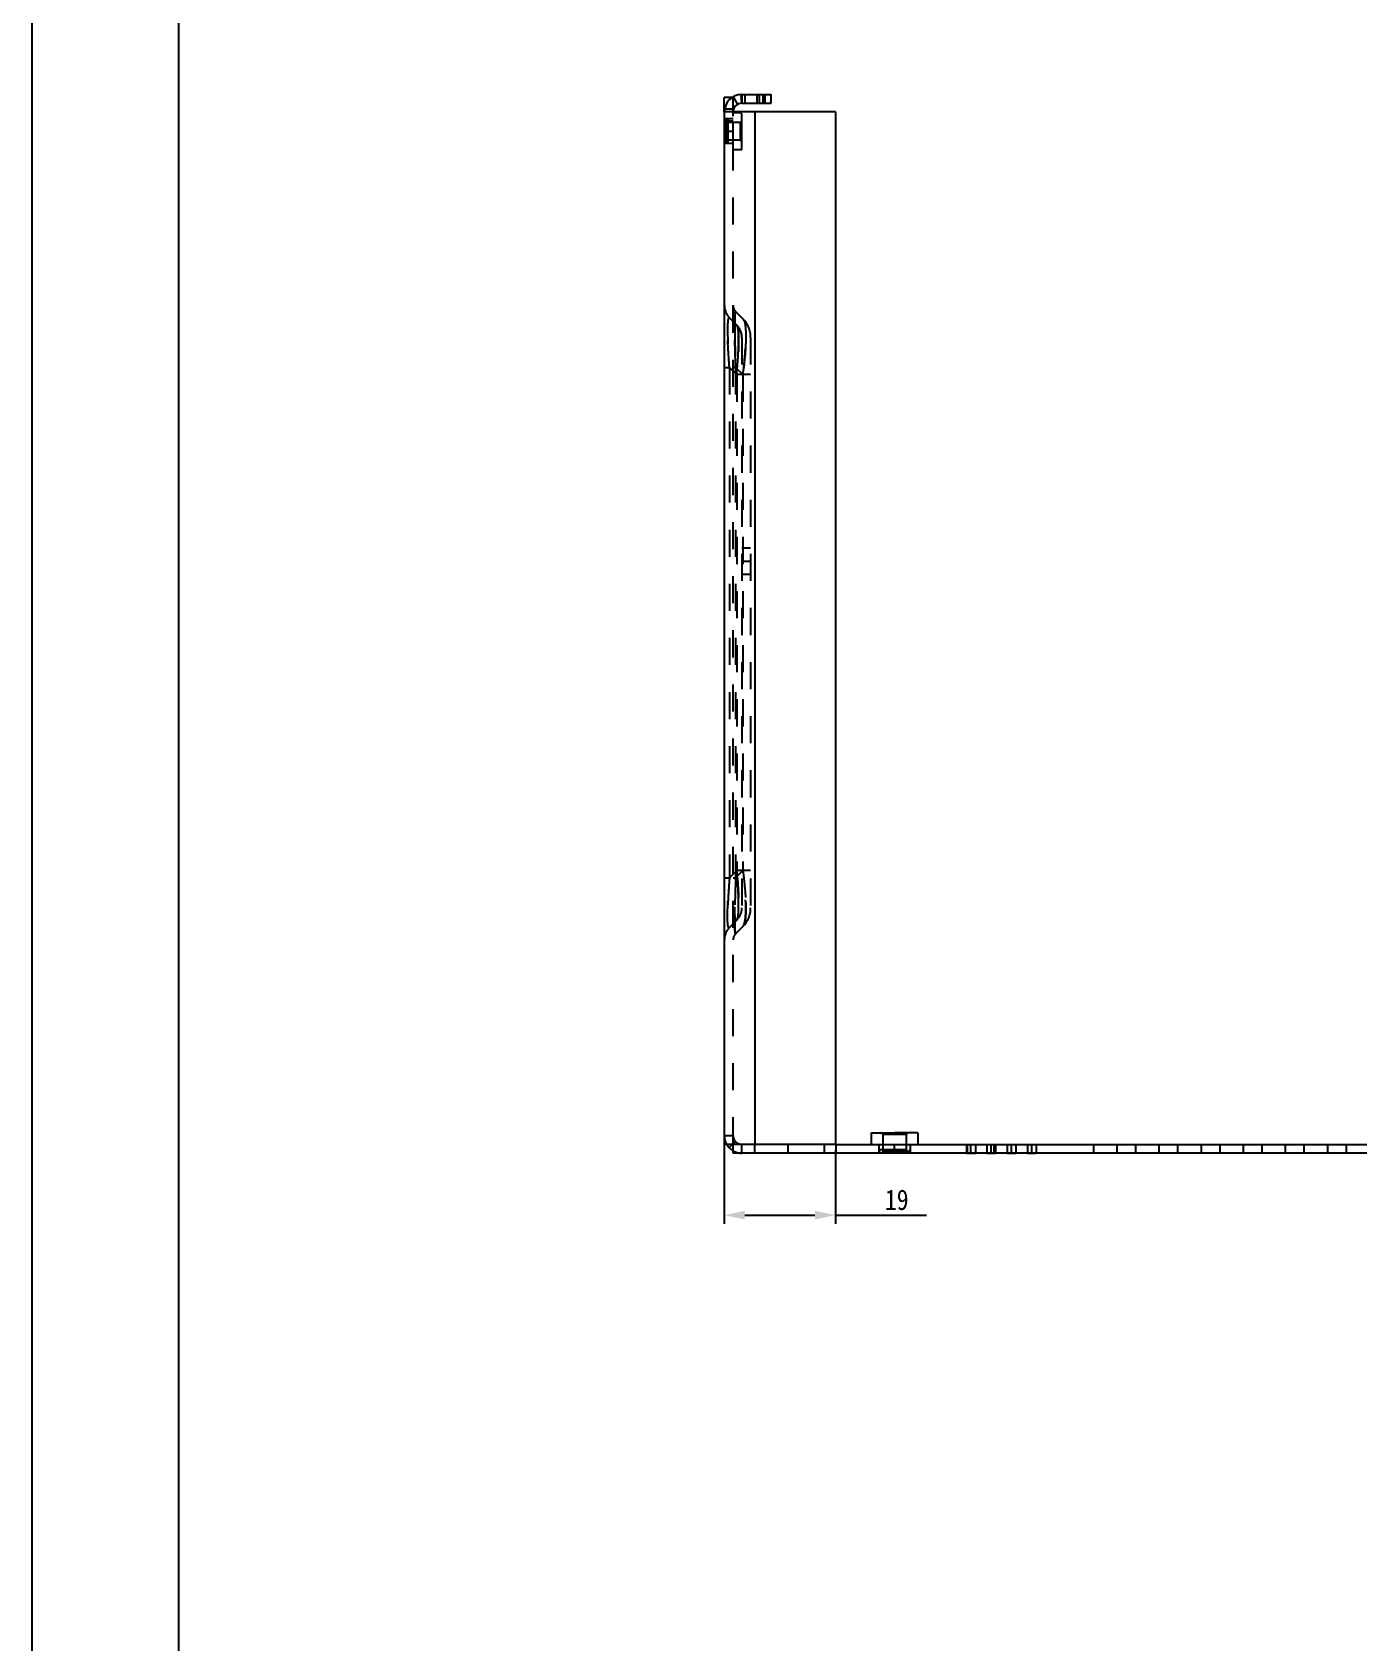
# Model space of a CAD drawing. Header units: millimetres. Extents: x -177 to 18421, y -5017 to 3255.
# Drawn here: x 13724.8 to 13951.5, y 1434.6 to 1709.8 of the extents above; entities that cross this region are included whole.
import ezdxf

# ---------------------------------------------------------------- set-up
doc = ezdxf.new("R2010")
doc.units = ezdxf.units.MM
doc.header["$LTSCALE"] = 46.255
doc.header["$PDMODE"] = 3
doc.header["$PDSIZE"] = 8
doc.linetypes.add('HIDDEN', pattern=[0.2, 0.1, -0.1])
doc.layers.get('0').update_dxf_attribs({"linetype": 'CONTINUOUS'})
doc.layers.get('Defpoints').update_dxf_attribs({"linetype": 'CONTINUOUS'})
for name, color, linetype in [('02___PRT_ALL_AXES', 7, 'CONTINUOUS'), ('03___PRT_ALL_CURVES', 7, 'CONTINUOUS'), ('DEFAULT_2', 8, 'HIDDEN')]:
    doc.layers.add(name, color=color, linetype=linetype)
doc.styles.get("Standard").update_dxf_attribs({"font": 'txt', "width": 0.85})
doc.dimstyles.new('DIMSTYLE_1', dxfattribs={"dimtxt": 3.5, "dimasz": 3.5, "dimexe": 1.5, "dimexo": 1, "dimgap": 0.875, "dimtad": 1, "dimdsep": 46, "dimtxsty": 'Standard', "dimblk": '_FILLED', "dimcen": 0.09, "dimadec": 0, "dimazin": 0, "dimtp": 0.01, "dimtm": 0.01, "dimtfac": 1, "dimtofl": 0, "dimtmove": 0, "dimatfit": 3, "dimldrblk": '_FILLED', "dimfxl": 0, "dimtolj": 1, "dimarcsym": 0})

# ---------------------------------------------------------------- blocks, each defined once
blk = doc.blocks.new('_FILLED')
at = {"color": 0, "linetype": 'ByBlock'}
blk.add_solid([(0, 0), (-1, 0.214), (-1, -0.214)], dxfattribs=at)
blk = doc.blocks.new('*D190')
at = {"color": 0, "linetype": 'Continuous', "lineweight": -2, "transparency": 16777216}
for p, q in [((13843.16, 1520.18), (13843.16, 1506.08)), ((13862.16, 1518.68), (13862.16, 1506.08)), ((13846.66, 1507.58), (13858.66, 1507.58)), ((13862.16, 1507.58), (13877.73, 1507.58))]:
    blk.add_line(p, q, dxfattribs=at)
at = {"layer": 'Defpoints', "color": 0, "linetype": 'Continuous', "transparency": 16777216}
for p in [(13843.16, 1521.18), (13862.16, 1519.68), (13862.16, 1507.58)]:
    blk.add_point(p, dxfattribs=at)
at = {"color": 0, "linetype": 'Continuous', "lineweight": -2, "transparency": 16777216, "xscale": 3.5, "yscale": 3.5, "zscale": 3.5, "rotation": 180}
blk.add_blockref('_FILLED', (13843.16, 1507.58), dxfattribs=at)
at = {"color": 0, "linetype": 'Continuous', "lineweight": -2, "transparency": 16777216, "xscale": 3.5, "yscale": 3.5, "zscale": 3.5}
blk.add_blockref('_FILLED', (13862.16, 1507.58), dxfattribs=at)
at = {"color": 0, "linetype": 'Continuous', "transparency": 16777216, "insert": (13870.62, 1511.96), "char_height": 3.5, "width": 8.5, "attachment_point": 1}
blk.add_mtext('\\A1;19', dxfattribs=at)

msp = doc.modelspace()

# ---------------------------------------------------------------- linework, layer by layer
at = {"color": 7, "linetype": 'Continuous'}
for p, q in [((13724.839, 1159.458), (13724.839, 2259.458)), ((13844.545, 1698.677), (13843.162, 1698.677)), ((13844.662, 1698.775), (13845.412, 1697.476)), ((13846.001, 1699.172), (13846.082, 1697.675)), ((13846.162, 1699.177), (13846.162, 1697.677)), ((13849.162, 1697.677), (13849.162, 1699.177)), ((13851.162, 1697.677), (13851.162, 1699.177)), ((13846.162, 1697.677), (13851.162, 1697.677)), ((13843.983, 1519.115), (13844.622, 1519.719)), ((13844.662, 1518.177), (13844.662, 1519.677)), ((13848.362, 1518.177), (13848.362, 1519.677)), ((13862.261, 1518.177), (13862.261, 1519.677)), ((13862.261, 1519.677), (14122.263, 1519.677)), ((13868.287, 1521.677), (13872.262, 1521.677)), ((13884.721, 1518.177), (13884.721, 1519.677)), ((13889.312, 1518.177), (13889.312, 1519.677))]:
    msp.add_line(p, q, dxfattribs=at)
at = {"color": 3, "linetype": 'Continuous'}
for p, q in [((13843.162, 1696.677), (13843.162, 1698.677)), ((13846.162, 1699.177), (13851.162, 1699.177)), ((13843.162, 1696.177), (13843.162, 1519.677)), ((13862.161, 1696.177), (13843.162, 1696.177)), ((13848.362, 1696.177), (13848.362, 1519.677)), ((13862.161, 1696.177), (13862.161, 1519.677)), ((13862.161, 1519.677), (13843.162, 1519.677)), ((14139.862, 1518.177), (13844.662, 1518.177))]:
    msp.add_line(p, q, dxfattribs=at)
at = {"color": 7, "linetype": 'Continuous'}
msp.add_lwpolyline([(13749.839, 1184.458), (15249.839, 1184.458), (15249.839, 2234.458), (13749.839, 2234.458)], close=True, dxfattribs=at)
at = {"color": 3, "linetype": 'Continuous'}
for centre, start, end in [((13846.162, 1696.177), 90, 180), ((13846.162, 1521.177), 210.49527, 239.49228)]:
    msp.add_arc(centre, 3, start, end, dxfattribs=at)
at = {"color": 7, "linetype": 'Continuous'}
msp.add_arc((13846.162, 1696.177), 1.5, 90, 180, dxfattribs=at)
at = {"layer": '02___PRT_ALL_AXES', "color": 8, "linetype": 'HIDDEN'}
for p, q in [((13844.662, 1689.702), (13844.662, 1696.052)), ((13846.162, 1696.052), (13844.662, 1696.052)), ((13843.162, 1694.977), (13843.162, 1690.777)), ((13844.662, 1694.977), (13843.162, 1694.977)), ((13843.162, 1692.877), (13844.662, 1692.877)), ((13843.292, 1690.767), (13843.292, 1694.987)), ((13843.422, 1694.987), (13843.292, 1694.987)), ((13845.862, 1694.377), (13843.292, 1694.377)), ((13843.422, 1694.987), (13843.422, 1690.767)), ((13843.812, 1694.787), (13843.422, 1694.987)), ((13843.812, 1690.767), (13843.812, 1694.987)), ((13844.662, 1694.987), (13843.812, 1694.987)), ((13846.162, 1689.702), (13846.162, 1692.877)), ((13844.662, 1690.777), (13843.162, 1690.777)), ((13845.862, 1691.377), (13843.292, 1691.377)), ((13843.422, 1690.767), (13843.292, 1690.767)), ((13843.812, 1690.967), (13843.422, 1690.767)), ((13844.662, 1690.767), (13843.812, 1690.767)), ((13846.162, 1689.702), (13844.662, 1689.702)), ((13868.287, 1519.677), (13876.237, 1519.677)), ((13869.572, 1519.677), (13869.572, 1518.827)), ((13870.262, 1521.377), (13870.262, 1518.307)), ((13874.262, 1521.377), (13874.262, 1518.307)), ((13874.952, 1519.677), (13874.952, 1518.827)), ((13884.584, 1519.677), (13884.584, 1518.177)), ((13884.584, 1519.677), (13886.084, 1519.677)), ((13885.334, 1518.177), (13885.334, 1519.677)), ((13886.084, 1519.677), (13886.084, 1518.177)), ((13888.048, 1519.677), (13888.048, 1518.177)), ((13888.048, 1519.677), (13889.548, 1519.677)), ((13888.798, 1518.177), (13888.798, 1519.677)), ((13889.548, 1519.677), (13889.548, 1518.177)), ((13891.512, 1519.677), (13891.512, 1518.177)), ((13891.512, 1519.677), (13893.012, 1519.677)), ((13892.262, 1518.177), (13892.262, 1519.677)), ((13893.012, 1519.677), (13893.012, 1518.177)), ((13894.976, 1519.677), (13894.976, 1518.177)), ((13894.976, 1519.677), (13896.476, 1519.677)), ((13895.726, 1518.177), (13895.726, 1519.677)), ((13896.476, 1519.677), (13896.476, 1518.177)), ((13869.572, 1518.827), (13874.952, 1518.827)), ((13869.772, 1518.827), (13869.572, 1518.437)), ((13869.572, 1518.437), (13869.572, 1518.307)), ((13874.952, 1518.437), (13869.572, 1518.437)), ((13869.572, 1518.307), (13874.952, 1518.307)), ((13874.752, 1518.827), (13874.952, 1518.437)), ((13874.952, 1518.437), (13874.952, 1518.307)), ((13884.584, 1518.177), (13886.084, 1518.177)), ((13888.048, 1518.177), (13889.548, 1518.177)), ((13891.512, 1518.177), (13893.012, 1518.177)), ((13894.976, 1518.177), (13896.476, 1518.177))]:
    msp.add_line(p, q, dxfattribs=at)
at = {"layer": '02___PRT_ALL_AXES', "color": 7, "linetype": 'Continuous'}
for p, q in [((13868.287, 1521.677), (13868.287, 1519.677)), ((13876.237, 1521.677), (13872.262, 1521.677)), ((13876.237, 1521.677), (13876.237, 1519.677))]:
    msp.add_line(p, q, dxfattribs=at)
at = {"layer": '03___PRT_ALL_CURVES', "color": 8, "linetype": 'HIDDEN'}
msp.add_line((13843.162, 1694.039), (13843.162, 1692.186), dxfattribs=at)
at = {"layer": 'DEFAULT_2', "color": 8, "linetype": 'HIDDEN'}
for p, q in [((13844.662, 1698.677), (13844.545, 1698.677)), ((13844.662, 1519.677), (13844.662, 1698.677)), ((13846.662, 1699.177), (13846.662, 1697.677)), ((13848.762, 1697.677), (13848.762, 1699.177)), ((13849.762, 1699.177), (13849.762, 1697.677)), ((13850.162, 1697.677), (13850.162, 1699.177)), ((13843.162, 1696.177), (13843.162, 1696.677)), ((13844.662, 1696.677), (13843.162, 1696.677)), ((13846.112, 1695.9), (13846.112, 1693.614)), ((13846.162, 1695.9), (13846.112, 1695.9)), ((13846.162, 1695.809), (13846.112, 1695.809)), ((13846.162, 1695.733), (13846.112, 1695.733)), ((13846.162, 1695.679), (13846.112, 1695.679)), ((13846.162, 1695.641), (13846.112, 1695.641)), ((13846.162, 1695.36), (13846.112, 1695.36)), ((13846.162, 1695.31), (13846.112, 1695.31)), ((13846.162, 1695.295), (13846.112, 1695.295)), ((13846.162, 1695.278), (13846.112, 1695.278)), ((13846.162, 1695.236), (13846.112, 1695.236)), ((13846.162, 1695.234), (13846.112, 1695.234)), ((13846.162, 1695.231), (13846.112, 1695.231)), ((13846.162, 1695.229), (13846.112, 1695.229)), ((13846.162, 1695.212), (13846.112, 1695.212)), ((13846.162, 1695.208), (13846.112, 1695.208)), ((13846.162, 1695.205), (13846.112, 1695.205)), ((13846.162, 1695.203), (13846.112, 1695.203)), ((13846.162, 1695.2), (13846.112, 1695.2)), ((13846.162, 1695.197), (13846.112, 1695.197)), ((13846.162, 1695.169), (13846.112, 1695.169)), ((13846.162, 1695.163), (13846.112, 1695.163)), ((13846.162, 1695.155), (13846.112, 1695.155)), ((13846.162, 1695.154), (13846.112, 1695.154)), ((13846.162, 1695.142), (13846.112, 1695.142)), ((13846.162, 1695.126), (13846.112, 1695.126)), ((13846.162, 1695.12), (13846.112, 1695.12)), ((13846.162, 1695.113), (13846.112, 1695.113)), ((13846.162, 1695.112), (13846.112, 1695.112)), ((13846.162, 1695.101), (13846.112, 1695.101)), ((13846.162, 1695.1), (13846.112, 1695.1)), ((13846.162, 1691.077), (13846.162, 1696.052)), ((13843.162, 1694.677), (13844.662, 1694.677)), ((13845.862, 1694.377), (13846.162, 1694.677)), ((13845.862, 1694.377), (13845.862, 1691.377)), ((13846.162, 1695.093), (13846.112, 1695.093)), ((13846.162, 1695.074), (13846.112, 1695.074)), ((13846.162, 1695.058), (13846.112, 1695.058)), ((13846.162, 1695.057), (13846.112, 1695.057)), ((13846.162, 1695.047), (13846.112, 1695.047)), ((13846.162, 1695.034), (13846.112, 1695.034)), ((13846.162, 1695.031), (13846.112, 1695.031)), ((13846.162, 1695.027), (13846.112, 1695.027)), ((13846.162, 1695.016), (13846.112, 1695.016)), ((13846.162, 1695.015), (13846.112, 1695.015)), ((13846.162, 1695.007), (13846.112, 1695.007)), ((13846.162, 1695.004), (13846.112, 1695.004)), ((13846.162, 1694.985), (13846.112, 1694.985)), ((13846.162, 1694.983), (13846.112, 1694.983)), ((13846.162, 1694.982), (13846.112, 1694.982)), ((13846.162, 1694.979), (13846.112, 1694.979)), ((13846.162, 1694.971), (13846.112, 1694.971)), ((13846.162, 1694.967), (13846.112, 1694.967)), ((13846.162, 1694.96), (13846.112, 1694.96)), ((13846.162, 1694.957), (13846.112, 1694.957)), ((13846.162, 1694.935), (13846.112, 1694.935)), ((13846.162, 1694.922), (13846.112, 1694.922)), ((13846.162, 1694.91), (13846.112, 1694.91)), ((13846.162, 1694.907), (13846.112, 1694.907)), ((13846.162, 1694.899), (13846.112, 1694.899)), ((13846.162, 1694.896), (13846.112, 1694.896)), ((13846.162, 1694.893), (13846.112, 1694.893)), ((13846.162, 1694.891), (13846.112, 1694.891)), ((13846.162, 1694.882), (13846.112, 1694.882)), ((13846.162, 1694.878), (13846.112, 1694.878)), ((13846.162, 1694.855), (13846.112, 1694.855)), ((13846.162, 1694.852), (13846.112, 1694.852)), ((13846.162, 1694.821), (13846.112, 1694.821)), ((13846.162, 1694.814), (13846.112, 1694.814)), ((13846.162, 1694.801), (13846.112, 1694.801)), ((13846.162, 1694.799), (13846.112, 1694.799)), ((13846.162, 1694.794), (13846.112, 1694.794)), ((13846.162, 1694.769), (13846.112, 1694.769)), ((13846.162, 1694.759), (13846.112, 1694.759)), ((13846.162, 1694.756), (13846.112, 1694.756)), ((13846.162, 1694.726), (13846.112, 1694.726)), ((13846.162, 1694.715), (13846.112, 1694.715)), ((13846.162, 1694.698), (13846.112, 1694.698)), ((13846.162, 1694.662), (13846.112, 1694.662)), ((13846.162, 1694.654), (13846.112, 1694.654)), ((13846.162, 1694.605), (13846.112, 1694.605)), ((13846.162, 1694.602), (13846.112, 1694.602)), ((13846.162, 1694.547), (13846.112, 1694.547)), ((13846.162, 1694.537), (13846.112, 1694.537)), ((13846.162, 1694.519), (13846.112, 1694.519)), ((13846.162, 1694.512), (13846.112, 1694.512)), ((13846.162, 1694.506), (13846.112, 1694.506)), ((13846.162, 1694.49), (13846.112, 1694.49)), ((13846.162, 1694.485), (13846.112, 1694.485)), ((13846.162, 1694.476), (13846.112, 1694.476)), ((13846.162, 1694.461), (13846.112, 1694.461)), ((13846.162, 1694.444), (13846.112, 1694.444)), ((13846.162, 1694.423), (13846.112, 1694.423)), ((13846.162, 1694.419), (13846.112, 1694.419)), ((13846.162, 1694.409), (13846.112, 1694.409)), ((13846.162, 1694.399), (13846.112, 1694.399)), ((13846.162, 1694.395), (13846.112, 1694.395)), ((13846.162, 1694.264), (13846.112, 1694.264)), ((13846.162, 1694.264), (13846.112, 1694.264)), ((13846.162, 1694.223), (13846.112, 1694.223)), ((13846.162, 1694.196), (13846.112, 1694.196)), ((13846.162, 1694.126), (13846.112, 1694.126)), ((13846.162, 1693.874), (13846.112, 1693.874)), ((13846.162, 1693.814), (13846.112, 1693.814)), ((13846.162, 1693.801), (13846.112, 1693.801)), ((13846.162, 1693.779), (13846.112, 1693.779)), ((13846.162, 1693.703), (13846.112, 1693.703)), ((13846.162, 1693.649), (13846.112, 1693.649)), ((13846.162, 1693.614), (13846.112, 1693.614)), ((13846.112, 1693.419), (13846.112, 1692.94)), ((13846.162, 1693.419), (13846.112, 1693.419)), ((13846.162, 1693.408), (13846.112, 1693.408)), ((13846.162, 1693.403), (13846.112, 1693.403)), ((13846.162, 1693.374), (13846.112, 1693.374)), ((13846.162, 1693.362), (13846.112, 1693.362)), ((13846.162, 1693.342), (13846.112, 1693.342)), ((13846.162, 1693.335), (13846.112, 1693.335)), ((13846.162, 1693.325), (13846.112, 1693.325)), ((13846.162, 1693.324), (13846.112, 1693.324)), ((13846.162, 1693.317), (13846.112, 1693.317)), ((13846.162, 1693.315), (13846.112, 1693.315)), ((13846.162, 1693.306), (13846.112, 1693.306)), ((13846.162, 1693.304), (13846.112, 1693.304)), ((13846.162, 1693.291), (13846.112, 1693.291)), ((13846.162, 1693.262), (13846.112, 1693.262)), ((13846.162, 1693.261), (13846.112, 1693.261)), ((13846.162, 1693.26), (13846.112, 1693.26)), ((13846.162, 1693.258), (13846.112, 1693.258)), ((13846.162, 1693.25), (13846.112, 1693.25)), ((13846.162, 1693.244), (13846.112, 1693.244)), ((13846.162, 1693.234), (13846.112, 1693.234)), ((13846.162, 1693.21), (13846.112, 1693.21)), ((13846.162, 1693.204), (13846.112, 1693.204)), ((13846.162, 1693.203), (13846.112, 1693.203)), ((13846.162, 1693.196), (13846.112, 1693.196)), ((13846.162, 1693.165), (13846.112, 1693.165)), ((13846.162, 1693.156), (13846.112, 1693.156)), ((13846.162, 1693.144), (13846.112, 1693.144)), ((13846.162, 1693.139), (13846.112, 1693.139)), ((13846.162, 1693.135), (13846.112, 1693.135)), ((13846.162, 1693.122), (13846.112, 1693.122)), ((13846.162, 1693.093), (13846.112, 1693.093)), ((13846.162, 1693.092), (13846.112, 1693.092)), ((13846.162, 1693.09), (13846.112, 1693.09)), ((13846.162, 1693.083), (13846.112, 1693.083)), ((13846.162, 1693.082), (13846.112, 1693.082)), ((13846.162, 1693.076), (13846.112, 1693.076)), ((13846.162, 1693.055), (13846.112, 1693.055)), ((13846.162, 1693.048), (13846.112, 1693.048)), ((13846.162, 1693.04), (13846.112, 1693.04)), ((13846.162, 1693.029), (13846.112, 1693.029)), ((13846.162, 1693.024), (13846.112, 1693.024)), ((13846.162, 1693.022), (13846.112, 1693.022)), ((13846.162, 1693.021), (13846.112, 1693.021)), ((13846.162, 1693.017), (13846.112, 1693.017)), ((13846.162, 1692.984), (13846.112, 1692.984)), ((13846.162, 1692.976), (13846.112, 1692.976)), ((13846.162, 1692.97), (13846.112, 1692.97)), ((13846.162, 1692.954), (13846.112, 1692.954)), ((13846.162, 1692.949), (13846.112, 1692.949)), ((13846.162, 1692.943), (13846.112, 1692.943)), ((13846.162, 1692.94), (13846.112, 1692.94)), ((13845.862, 1691.377), (13846.162, 1691.077)), ((13844.041, 1660.998), (13845.283, 1659.755)), ((13845.101, 1662.059), (13846.344, 1660.816)), ((13846.162, 1657.634), (13846.162, 1560.119)), ((13847.662, 1657.634), (13847.662, 1560.119)), ((13843.162, 1652.513), (13844.041, 1652.513)), ((13844.041, 1652.513), (13844.041, 1565.24)), ((13844.041, 1652.513), (13845.283, 1651.272)), ((13844.041, 1652.513), (13845.283, 1651.27)), ((13844.662, 1652.513), (13845.101, 1652.513)), ((13845.101, 1652.513), (13845.101, 1565.24)), ((13845.101, 1652.513), (13846.344, 1651.272)), ((13845.101, 1652.513), (13846.344, 1651.27)), ((13845.283, 1651.272), (13845.283, 1566.481)), ((13846.162, 1651.27), (13845.283, 1651.27)), ((13846.344, 1651.272), (13846.344, 1566.481)), ((13847.662, 1651.27), (13846.344, 1651.27)), ((13847.662, 1621.627), (13846.162, 1621.627)), ((13846.162, 1619.377), (13847.662, 1619.377)), ((13847.662, 1617.127), (13846.162, 1617.127)), ((13844.041, 1565.24), (13845.283, 1566.481)), ((13844.455, 1565.655), (13845.283, 1566.483)), ((13845.101, 1565.241), (13846.344, 1566.483)), ((13845.101, 1565.24), (13846.344, 1566.481)), ((13846.162, 1566.483), (13845.283, 1566.483)), ((13847.662, 1566.483), (13846.344, 1566.483)), ((13843.162, 1565.241), (13844.041, 1565.241)), ((13844.041, 1565.241), (13844.455, 1565.655)), ((13844.662, 1565.241), (13845.101, 1565.241)), ((13844.041, 1556.755), (13845.283, 1557.998)), ((13845.101, 1555.695), (13846.344, 1556.937)), ((13843.162, 1521.177), (13844.662, 1521.177)), ((13844.622, 1519.719), (13845.073, 1520.146)), ((13846.162, 1518.177), (13846.162, 1519.677)), ((13854.062, 1518.177), (13854.062, 1519.677)), ((13860.262, 1518.177), (13860.262, 1519.677)), ((13862.161, 1519.677), (13862.261, 1519.677)), ((13869.045, 1521.677), (13869.045, 1521.627)), ((13869.045, 1521.627), (13871.57, 1521.627)), ((13869.122, 1521.677), (13869.122, 1521.627)), ((13869.329, 1521.677), (13869.329, 1521.627)), ((13869.343, 1521.677), (13869.343, 1521.627)), ((13869.407, 1521.677), (13869.407, 1521.627)), ((13869.509, 1521.677), (13869.509, 1521.627)), ((13869.542, 1521.677), (13869.542, 1521.627)), ((13869.562, 1519.677), (13869.562, 1518.177)), ((13869.597, 1521.677), (13869.597, 1521.627)), ((13869.6, 1521.677), (13869.6, 1521.627)), ((13869.633, 1521.677), (13869.633, 1521.627)), ((13869.648, 1521.677), (13869.648, 1521.627)), ((13869.681, 1521.677), (13869.681, 1521.627)), ((13869.707, 1521.677), (13869.707, 1521.627)), ((13869.736, 1521.677), (13869.736, 1521.627)), ((13869.746, 1521.677), (13869.746, 1521.627)), ((13869.803, 1521.677), (13869.803, 1521.627)), ((13869.805, 1521.677), (13869.805, 1521.627)), ((13869.81, 1521.677), (13869.81, 1521.627)), ((13869.859, 1521.677), (13869.859, 1521.627)), ((13869.864, 1521.677), (13869.864, 1521.627)), ((13869.869, 1521.677), (13869.869, 1521.627)), ((13869.87, 1521.677), (13869.87, 1521.627)), ((13869.89, 1521.677), (13869.89, 1521.627)), ((13869.904, 1521.677), (13869.904, 1521.627)), ((13869.91, 1521.677), (13869.91, 1521.627)), ((13869.913, 1521.677), (13869.913, 1521.627)), ((13869.933, 1521.677), (13869.933, 1521.627)), ((13869.937, 1521.677), (13869.937, 1521.627)), ((13870.262, 1521.377), (13869.962, 1521.677)), ((13869.965, 1521.677), (13869.965, 1521.627)), ((13869.968, 1521.677), (13869.968, 1521.627)), ((13869.974, 1521.677), (13869.974, 1521.627)), ((13869.977, 1521.677), (13869.977, 1521.627)), ((13870.002, 1521.677), (13870.002, 1521.627)), ((13870.003, 1521.677), (13870.003, 1521.627)), ((13870.049, 1521.677), (13870.049, 1521.627)), ((13870.08, 1521.677), (13870.08, 1521.627)), ((13870.142, 1521.677), (13870.142, 1521.627)), ((13870.152, 1521.677), (13870.152, 1521.627)), ((13870.214, 1521.677), (13870.214, 1521.627)), ((13874.262, 1521.377), (13870.262, 1521.377)), ((13870.389, 1521.677), (13870.389, 1521.627)), ((13870.443, 1521.677), (13870.443, 1521.627)), ((13870.462, 1521.677), (13870.462, 1521.627)), ((13870.477, 1521.677), (13870.477, 1521.627)), ((13870.505, 1521.677), (13870.505, 1521.627)), ((13870.539, 1521.677), (13870.539, 1521.627)), ((13870.573, 1521.677), (13870.573, 1521.627)), ((13870.733, 1521.677), (13870.733, 1521.627)), ((13870.819, 1521.677), (13870.819, 1521.627)), ((13870.826, 1521.677), (13870.826, 1521.627)), ((13870.864, 1521.677), (13870.864, 1521.627)), ((13870.874, 1521.677), (13870.874, 1521.627)), ((13870.978, 1521.677), (13870.978, 1521.627)), ((13870.99, 1521.677), (13870.99, 1521.627)), ((13871.062, 1521.677), (13871.062, 1521.627)), ((13871.281, 1521.677), (13871.281, 1521.627)), ((13871.326, 1521.677), (13871.326, 1521.627)), ((13871.374, 1521.677), (13871.374, 1521.627)), ((13871.401, 1521.677), (13871.401, 1521.627)), ((13871.43, 1521.677), (13871.43, 1521.627)), ((13871.544, 1521.677), (13871.544, 1521.627)), ((13871.57, 1521.677), (13871.57, 1521.627)), ((13871.741, 1521.677), (13871.741, 1521.627)), ((13871.741, 1521.627), (13872.206, 1521.627)), ((13871.749, 1521.677), (13871.749, 1521.627)), ((13871.759, 1521.677), (13871.759, 1521.627)), ((13871.781, 1521.677), (13871.781, 1521.627)), ((13871.803, 1521.677), (13871.803, 1521.627)), ((13871.817, 1521.677), (13871.817, 1521.627)), ((13871.82, 1521.677), (13871.82, 1521.627)), ((13871.822, 1521.677), (13871.822, 1521.627)), ((13871.837, 1521.677), (13871.837, 1521.627)), ((13871.849, 1521.677), (13871.849, 1521.627)), ((13871.852, 1521.677), (13871.852, 1521.627)), ((13871.872, 1521.677), (13871.872, 1521.627)), ((13871.881, 1521.677), (13871.881, 1521.627)), ((13871.89, 1521.677), (13871.89, 1521.627)), ((13871.893, 1521.677), (13871.893, 1521.627)), ((13871.895, 1521.677), (13871.895, 1521.627)), ((13871.909, 1521.677), (13871.909, 1521.627)), ((13871.91, 1521.677), (13871.91, 1521.627)), ((13871.92, 1521.677), (13871.92, 1521.627)), ((13871.936, 1521.677), (13871.936, 1521.627)), ((13871.939, 1521.677), (13871.939, 1521.627)), ((13871.945, 1521.677), (13871.945, 1521.627)), ((13871.954, 1521.677), (13871.954, 1521.627)), ((13871.978, 1521.677), (13871.978, 1521.627)), ((13872, 1521.677), (13872, 1521.627)), ((13872.011, 1521.677), (13872.011, 1521.627)), ((13872.019, 1521.677), (13872.019, 1521.627)), ((13872.029, 1521.677), (13872.029, 1521.627)), ((13872.052, 1521.677), (13872.052, 1521.627)), ((13872.062, 1521.677), (13872.062, 1521.627)), ((13872.068, 1521.677), (13872.068, 1521.627)), ((13872.071, 1521.677), (13872.071, 1521.627)), ((13872.073, 1521.677), (13872.073, 1521.627)), ((13872.088, 1521.677), (13872.088, 1521.627)), ((13872.109, 1521.677), (13872.109, 1521.627)), ((13872.11, 1521.677), (13872.11, 1521.627)), ((13872.113, 1521.677), (13872.113, 1521.627)), ((13872.122, 1521.677), (13872.122, 1521.627)), ((13872.124, 1521.677), (13872.124, 1521.627)), ((13872.126, 1521.677), (13872.126, 1521.627)), ((13872.13, 1521.677), (13872.13, 1521.627)), ((13872.131, 1521.677), (13872.131, 1521.627)), ((13872.141, 1521.677), (13872.141, 1521.627)), ((13872.157, 1521.677), (13872.157, 1521.627)), ((13872.18, 1521.677), (13872.18, 1521.627)), ((13872.186, 1521.677), (13872.186, 1521.627)), ((13872.199, 1521.677), (13872.199, 1521.627)), ((13872.2, 1521.677), (13872.2, 1521.627)), ((13872.205, 1521.677), (13872.205, 1521.627)), ((13872.206, 1521.677), (13872.206, 1521.627)), ((13874.562, 1521.677), (13872.262, 1521.677)), ((13872.262, 1518.177), (13872.262, 1519.677)), ((13874.262, 1521.377), (13874.562, 1521.677)), ((13874.962, 1519.677), (13874.962, 1518.177)), ((13906.262, 1519.677), (13906.262, 1518.177)), ((13910.262, 1519.677), (13910.262, 1518.177)), ((13913.462, 1519.677), (13913.462, 1518.177)), ((13917.462, 1519.677), (13917.462, 1518.177)), ((13920.662, 1519.677), (13920.662, 1518.177)), ((13924.662, 1519.677), (13924.662, 1518.177)), ((13927.862, 1519.677), (13927.862, 1518.177)), ((13931.862, 1519.677), (13931.862, 1518.177)), ((13935.062, 1519.677), (13935.062, 1518.177)), ((13939.062, 1519.677), (13939.062, 1518.177)), ((13942.262, 1519.677), (13942.262, 1518.177)), ((13946.262, 1519.677), (13946.262, 1518.177)), ((13949.462, 1519.677), (13949.462, 1518.177))]:
    msp.add_line(p, q, dxfattribs=at)
for centre, radius, start, end in [((13846.162, 1663.119), 3, 180, 225), ((13846.162, 1663.119), 1.5, 180, 225), ((13843.162, 1657.634), 3, 0, 45), ((13843.162, 1657.634), 4.5, 0, 45), ((13732.199, 1661.531), 113.549, 354.8156, 355.42559), ((13735.597, 1556.51), 110.139, 4.56638, 5.19531), ((13843.162, 1560.119), 3, 314.99971, 359.99958), ((13843.162, 1560.119), 4.5, 314.9998, 359.99972), ((13846.162, 1554.634), 3, 135, 180), ((13846.162, 1554.634), 1.5, 135, 180), ((13846.162, 1521.177), 3, 180, 210.49527), ((13846.162, 1521.177), 1.5, 180, 270), ((13846.162, 1521.177), 3, 239.49228, 270)]:
    msp.add_arc(centre, radius, start, end, dxfattribs=at)
for points, knots in [([(13845.101, 1652.513), (13845.056, 1653.791), (13844.981, 1656.174), (13844.932, 1658.953), (13844.939, 1660.592), (13844.964, 1661.244), (13844.976, 1661.571), (13845.013, 1661.827), (13845.01, 1661.952), (13845.08, 1662.081), (13845.101, 1662.059)], [0, 0, 0, 0, 0.4005663, 0.7468465, 0.869713, 0.9150767, 0.9497838, 0.974552, 0.9903009, 1, 1, 1, 1]), ([(13844.041, 1660.998), (13844.023, 1661.016), (13843.98, 1661.051), (13843.893, 1661.009), (13843.848, 1660.893), (13843.799, 1660.712), (13843.763, 1660.437), (13843.719, 1659.876), (13843.706, 1658.931), (13843.735, 1657.565), (13843.807, 1655.97), (13843.911, 1654.261), (13843.996, 1653.098), (13844.041, 1652.513)], [0, 0, 0, 0, 0.0087667, 0.0163306, 0.0291228, 0.0503388, 0.0816951, 0.1244152, 0.2453069, 0.4078897, 0.5967858, 0.7972149, 1, 1, 1, 1]), ([(13844.041, 1652.513), (13843.996, 1653.098), (13843.911, 1654.261), (13843.807, 1655.97), (13843.735, 1657.565), (13843.706, 1658.931), (13843.719, 1659.876), (13843.763, 1660.438), (13843.799, 1660.712), (13843.848, 1660.893), (13843.893, 1661.009), (13843.98, 1661.051), (13844.023, 1661.016), (13844.041, 1660.998)], [0, 0, 0, 0, 0.2027906, 0.4032229, 0.5921226, 0.7547081, 0.8756008, 0.9183219, 0.9496747, 0.9708859, 0.9836724, 0.9912353, 1, 1, 1, 1]), ([(13844.941, 1660.291), (13844.939, 1660.192), (13844.936, 1659.749), (13844.938, 1659.307), (13844.94, 1658.965)], [0, 0, 0, 0, 0.2252389, 1, 1, 1, 1]), ([(13845.101, 1662.059), (13845.085, 1662.076), (13845.02, 1661.993), (13845.022, 1661.892), (13844.97, 1661.599), (13844.959, 1661.07), (13844.944, 1660.584), (13844.941, 1660.291)], [0, 0, 0, 0, 0.0397185, 0.1012832, 0.1982505, 0.511996, 1, 1, 1, 1]), ([(13845.6, 1657.931), (13845.586, 1658.353), (13845.558, 1658.905), (13845.423, 1659.511), (13845.337, 1659.702), (13845.283, 1659.755)], [0, 0, 0, 0, 0.6769246, 0.8778787, 1, 1, 1, 1]), ([(13845.284, 1659.755), (13845.354, 1659.685), (13845.453, 1659.415), (13845.544, 1658.893), (13845.602, 1658.107), (13845.627, 1656.596), (13845.531, 1654.285), (13845.379, 1652.327), (13845.284, 1651.272)], [0, 0, 0, 0, 0.0347686, 0.0963869, 0.1882022, 0.3101798, 0.6277392, 1, 1, 1, 1]), ([(13846.344, 1651.27), (13846.489, 1652.434), (13846.721, 1654.596), (13846.87, 1657.453), (13846.814, 1659.374), (13846.595, 1660.391), (13846.44, 1660.72), (13846.344, 1660.816)], [0, 0, 0, 0, 0.364696, 0.6755135, 0.8910706, 0.9577057, 1, 1, 1, 1]), ([(13846.344, 1660.816), (13846.528, 1660.632), (13846.732, 1659.861), (13846.797, 1659.138), (13846.819, 1658.653)], [0, 0, 0, 0, 0.3481866, 1, 1, 1, 1]), ([(13844.94, 1658.965), (13844.944, 1658.479), (13844.976, 1656.328), (13845.042, 1654.177), (13845.101, 1652.513)], [0, 0, 0, 0, 0.2259317, 1, 1, 1, 1]), ([(13845.6, 1656.245), (13845.604, 1656.4), (13845.615, 1656.962), (13845.614, 1657.524), (13845.6, 1657.931)], [0, 0, 0, 0, 0.2759972, 1, 1, 1, 1]), ([(13846.819, 1656.76), (13846.805, 1656.342), (13846.709, 1654.508), (13846.52, 1652.68), (13846.344, 1651.272)], [0, 0, 0, 0, 0.2273036, 1, 1, 1, 1]), ([(13846.819, 1658.653), (13846.826, 1658.511), (13846.845, 1657.88), (13846.836, 1657.249), (13846.819, 1656.76)], [0, 0, 0, 0, 0.2245226, 1, 1, 1, 1]), ([(13845.386, 1652.475), (13845.413, 1652.809), (13845.507, 1654.064), (13845.577, 1655.322), (13845.6, 1656.245)], [0, 0, 0, 0, 0.266515, 1, 1, 1, 1]), ([(13845.284, 1566.481), (13845.379, 1565.426), (13845.531, 1563.468), (13845.627, 1561.156), (13845.602, 1559.645), (13845.544, 1558.86), (13845.452, 1558.338), (13845.353, 1558.068), (13845.283, 1557.998)], [0, 0, 0, 0, 0.3722973, 0.6898865, 0.8118755, 0.9036847, 0.9652441, 1, 1, 1, 1]), ([(13846.344, 1556.937), (13846.44, 1557.033), (13846.595, 1557.362), (13846.814, 1558.379), (13846.869, 1560.301), (13846.72, 1563.158), (13846.49, 1565.32), (13846.344, 1566.483)], [0, 0, 0, 0, 0.0422909, 0.10898, 0.3244928, 0.6352889, 1, 1, 1, 1]), ([(13846.344, 1566.481), (13846.405, 1565.995), (13846.616, 1564.175), (13846.773, 1562.347), (13846.819, 1561.005)], [0, 0, 0, 0, 0.2670422, 1, 1, 1, 1]), ([(13844.041, 1556.755), (13844.023, 1556.737), (13843.98, 1556.702), (13843.893, 1556.745), (13843.848, 1556.86), (13843.799, 1557.041), (13843.763, 1557.316), (13843.719, 1557.878), (13843.706, 1558.822), (13843.735, 1560.188), (13843.807, 1561.783), (13843.911, 1563.493), (13843.996, 1564.656), (13844.041, 1565.241)], [0, 0, 0, 0, 0.0087673, 0.0163293, 0.0291176, 0.0503294, 0.0816816, 0.1243981, 0.2452855, 0.4078693, 0.5967707, 0.7972071, 1, 1, 1, 1]), ([(13844.041, 1565.24), (13843.996, 1564.655), (13843.911, 1563.492), (13843.807, 1561.783), (13843.735, 1560.188), (13843.706, 1558.822), (13843.719, 1557.878), (13843.763, 1557.316), (13843.799, 1557.041), (13843.848, 1556.86), (13843.893, 1556.745), (13843.98, 1556.702), (13844.023, 1556.737), (13844.041, 1556.755)], [0, 0, 0, 0, 0.2027954, 0.403231, 0.5921312, 0.7547143, 0.8756035, 0.9183233, 0.9496751, 0.9708857, 0.9836719, 0.991235, 1, 1, 1, 1]), ([(13845.101, 1555.695), (13845.08, 1555.673), (13845.01, 1555.802), (13845.013, 1555.927), (13844.976, 1556.183), (13844.964, 1556.51), (13844.939, 1557.161), (13844.932, 1558.8), (13844.981, 1561.58), (13845.056, 1563.962), (13845.101, 1565.241)], [0, 0, 0, 0, 0.0096988, 0.0254503, 0.0502181, 0.0849238, 0.1302835, 0.2531463, 0.5994274, 1, 1, 1, 1]), ([(13845.101, 1565.24), (13845.081, 1564.674), (13845.009, 1562.528), (13844.953, 1560.382), (13844.941, 1558.803)], [0, 0, 0, 0, 0.2640557, 1, 1, 1, 1]), ([(13845.6, 1561.498), (13845.593, 1561.788), (13845.548, 1563.049), (13845.464, 1564.309), (13845.386, 1565.279)], [0, 0, 0, 0, 0.2294549, 1, 1, 1, 1]), ([(13845.6, 1559.815), (13845.604, 1559.94), (13845.618, 1560.501), (13845.611, 1561.062), (13845.6, 1561.498)], [0, 0, 0, 0, 0.2226243, 1, 1, 1, 1]), ([(13846.819, 1561.005), (13846.825, 1560.832), (13846.842, 1560.2), (13846.84, 1559.567), (13846.819, 1559.109)], [0, 0, 0, 0, 0.2743307, 1, 1, 1, 1]), ([(13844.941, 1558.803), (13844.94, 1558.681), (13844.937, 1558.238), (13844.937, 1557.795), (13844.94, 1557.473)], [0, 0, 0, 0, 0.2735659, 1, 1, 1, 1]), ([(13845.283, 1557.998), (13845.337, 1558.052), (13845.422, 1558.242), (13845.558, 1558.845), (13845.586, 1559.395), (13845.6, 1559.815)], [0, 0, 0, 0, 0.1222139, 0.3233433, 1, 1, 1, 1]), ([(13846.819, 1559.109), (13846.798, 1558.621), (13846.732, 1557.896), (13846.528, 1557.121), (13846.344, 1556.937)], [0, 0, 0, 0, 0.6521622, 1, 1, 1, 1]), ([(13844.94, 1557.473), (13844.943, 1557.178), (13844.959, 1556.69), (13844.97, 1556.157), (13845.022, 1555.862), (13845.02, 1555.761), (13845.084, 1555.678), (13845.101, 1555.695)], [0, 0, 0, 0, 0.488021, 0.8018174, 0.8987852, 0.9603332, 1, 1, 1, 1])]:
    msp.add_open_spline(points, degree=3, knots=knots, dxfattribs=at)

# ---------------------------------------------------------------- dimensions: what is measured, and where the dimension line sits
at = {"color": 2, "linetype": 'Continuous'}
dim = msp.add_linear_dim(base=(13862.161, 1507.582), p1=(13843.162, 1521.177), p2=(13862.161, 1519.677), dimstyle='DIMSTYLE_1', dxfattribs=at)
dim.commit()
dim.dimension.update_dxf_attribs({"geometry": '*D190', "text_midpoint": (13874.872, 1507.582), "dimtype": 160})

doc.saveas('drawing.dxf')
